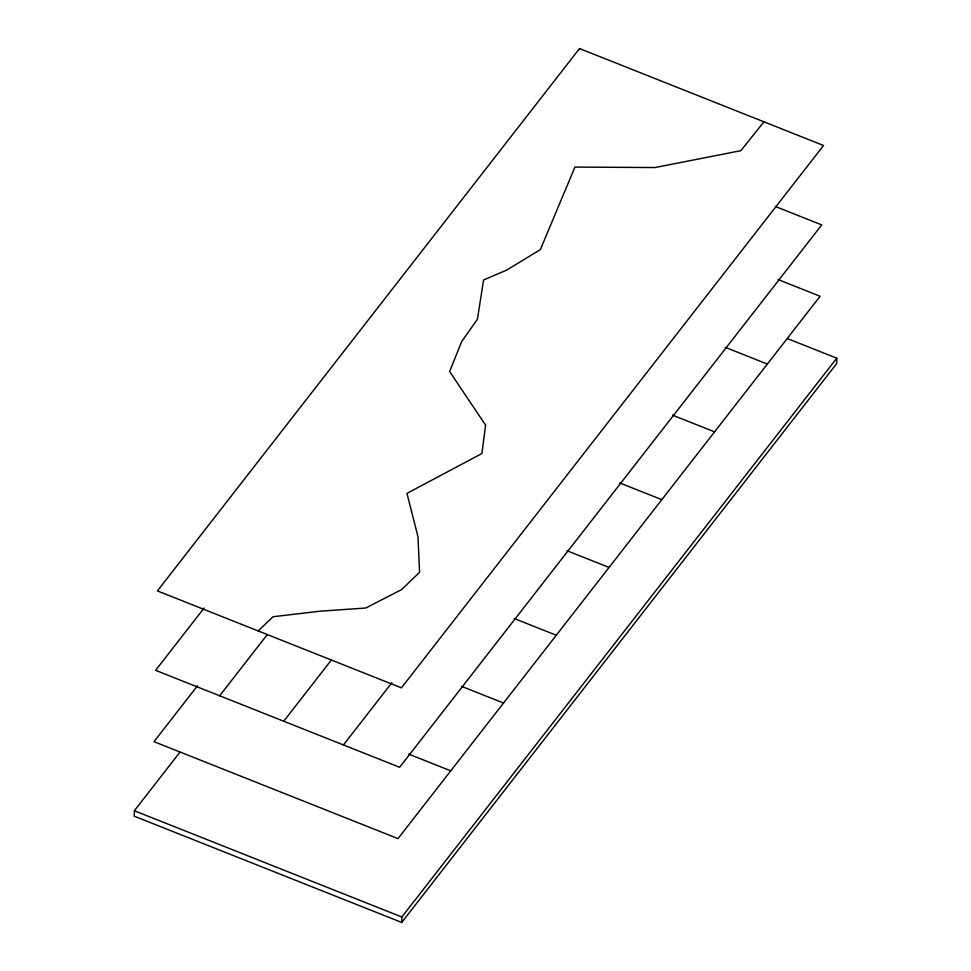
<?xml version="1.0" encoding="UTF-8"?>
<svg xmlns="http://www.w3.org/2000/svg" width="971" height="971" viewBox="0 0 971 971"><rect width="100%" height="100%" fill="white"/><g stroke="black" fill="none" stroke-linecap="round" stroke-linejoin="round"><path stroke-width="1.46" d="M179.999 752.1L134.362 810.736L134.241 816.186L401.727 922.45L836.638 363.64L836.759 358.19L787.493 338.624M401.727 922.45L401.848 917L836.759 358.19M204.056 608.077L155.603 670.33L399.627 767.272L821.733 224.92L775.368 206.495M197.489 685.781L153.988 741.674L398.001 838.616L820.107 296.264L778.038 279.551M219.664 695.782L267.183 634.718M283.726 721.235L331.245 660.171M343.431 744.951L391.883 682.698M763.959 121.824L740.837 150.687L654.988 167.546L574.941 167.073L540.349 249.632L506.728 270.072L483.582 279.976L477.416 319.265L461.65 341.598L449.646 371.517L485.621 425.152L481.883 453.53L406.958 493.377L418.003 536.805L419.569 572.32L401.581 589.615L365.8 608.004L319.677 611.232L273.069 616.731L258.177 630.944M725.276 347.339L767.345 364.064M672.515 415.139L714.583 431.852M619.753 482.939L661.821 499.652M566.991 550.727L609.06 567.44M514.217 618.527L556.298 635.24M461.456 686.315L503.536 703.028M408.694 754.115L450.762 770.828M134.362 810.736L401.848 917M579.517 48.55L157.411 590.902L401.424 687.856L823.529 145.492L579.517 48.55"/></g></svg>
